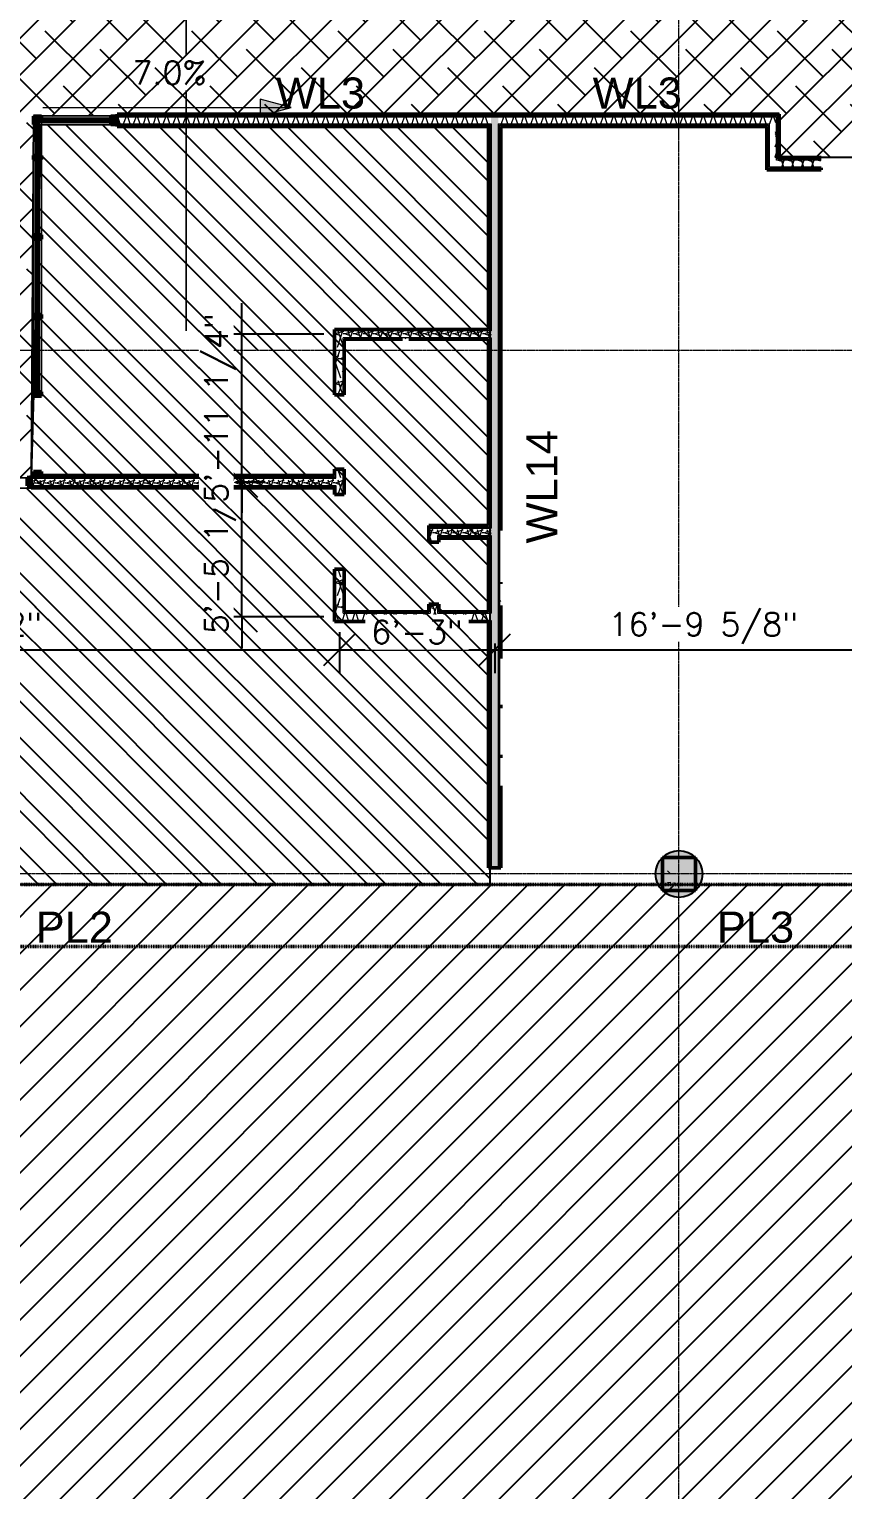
# Model space of a CAD drawing. Header units: inches. Extents: x -4294 to -464, y 9706 to 12390.
# Drawn here: x -3141 to -2748, y 10985 to 11690 of the extents above; entities that cross this region are included whole.
import ezdxf

# ---------------------------------------------------------------- set-up
doc = ezdxf.new("R2010")
doc.units = ezdxf.units.IN
doc.header["$MEASUREMENT"] = 0
doc.linetypes.add('Dash 1_16_', pattern=[0.125, 0.0625, -0.0625])
doc.linetypes.add('Grid Line 1_2_', pattern=[0.875, 0.5, -0.125, 0.125, -0.125])
for name, color, linetype, lineweight in [('0-3', 7, 'Continuous', 9), ('A-ANNO-DIMS', 211, 'Continuous', 9), ('A-FLOR-1', 10, 'Continuous', 13), ('A-GLAZ-CURT', 52, 'Continuous', 9), ('A-GLAZ-CURT-3', 52, 'Continuous', 50), ('A-GLAZ-CWMG', 51, 'Continuous', 9), ('A-GLAZ-CWMG-5', 51, 'Continuous', 50), ('A-WALL', 113, 'Continuous', 13), ('A-WALL-PATT-5', 111, 'Continuous', 9), ('C-PROP-LINE-2', 91, 'Dash 1_16_', 50), ('G-ANNO-DIMS', 111, 'Continuous', 9), ('I-WALL-2', 2, 'Continuous', 50), ('S-COLS', 52, 'Continuous', 9), ('S-COLS-1', 250, 'Continuous', 50), ('S-GRID-1', 1, 'Grid Line 1_2_', 9)]:
    doc.layers.add(name, color=color, linetype=linetype, lineweight=lineweight)
doc.layers.add('LOAD_HATCH', color=8, linetype='Continuous')
doc.layers.add('loads', color=1, linetype='Continuous')
doc.styles.add('Arial', font='arial.ttf', dxfattribs={"height": 22.5})
doc.styles.add('Century Gothic', font='simplex.shx', dxfattribs={"height": 11.25})
doc.dimstyles.new('OD__1_8__Tol__', dxfattribs={"dimscale": 12, "dimtxt": 11.746893, "dimasz": 1.25, "dimexe": 0.9375, "dimexo": 0.625, "dimgap": 0.15625, "dimtad": 1, "dimdec": 3, "dimrnd": 0.125, "dimzin": 3, "dimdsep": 46, "dimlunit": 4, "dimtxsty": 'Century Gothic', "dimsah": 1, "dimcen": 0.09, "dimdle": 0.9375, "dimazin": 0, "dimtfac": 1, "dimtdec": 4, "dimtix": 1, "dimtmove": 0, "dimatfit": 3, "dimfxl": 1, "dimtvp": 1, "dimtfill": 1, "dimfrac": 2, "dimtolj": 1, "dimtzin": 0, "dimarcsym": 2})
pattern_1 = [(0, (3860.724, -12118.589), (38.4, 9.6), [1.584, -27.216, 1.584, -27.216, -153.6]), (0, (3860.724, -12118.589), (38.4, 9.6), [-57.6, 1.584, -56.016, 1.584, -27.216, -67.2]), (0, (3860.724, -12118.589), (38.4, 9.6), [-144, 1.584, -17.616, 1.584, -46.416]), (120, (3875.124, -12113.789), (-27.513844, 28.4553755), [1.584, -27.216, 1.584, -27.216, -153.6]), (120, (3875.124, -12113.789), (-27.513844, 28.4553755), [-57.6, 1.584, -56.016, 1.584, -27.216, -67.2]), (120, (3875.124, -12113.789), (-27.513844, 28.4553755), [-144, 1.584, -17.616, 1.584, -46.416]), (240, (3879.924, -12094.589), (-10.886156, -38.0553755), [1.584, -27.216, 1.584, -27.216, -153.6]), (240, (3879.924, -12094.589), (-10.886156, -38.0553755), [-57.6, 1.584, -56.016, 1.584, -27.216, -67.2]), (240, (3879.924, -12094.589), (-10.886156, -38.0553755), [-144, 1.584, -17.616, 1.584, -46.416])]
pattern_2 = [(161.57, (3861.3237, -12117.9894), (-4.80033747, -0.00041462), [0, -34.152, 3.792, 0]), (18.43, (3860.1237, -12117.9894), (-4.80033747, 0.00041462), [0, -34.152, 3.792, 0]), (108.43, (3861.3237, -12117.9894), (2.39913218, -12.00105099), [11.382, -26.562]), (71.57, (3860.1237, -12117.9894), (2.39913218, 12.00105099), [11.382, -26.562])]

# ---------------------------------------------------------------- blocks, each defined once
blk = doc.blocks.new('Family - ___-1870007-FLOOR PLAN - BASEMENT')
at = {"layer": 'C-PROP-LINE-2'}
blk.add_line((-2067.92, 11247.39), (-3400.05, 11247.39), dxfattribs=at)
blk = doc.blocks.new('Family - ___-1870574-FLOOR PLAN - BASEMENT')
at = {"layer": 'C-PROP-LINE-2'}
blk.add_line((-2098.26, 11277.29), (-3401.05, 11277.29), dxfattribs=at)
blk = doc.blocks.new('Concrete-Rectangular-Column - ONE-V10-FLOOR PLAN - BASEMENT')
at = {"layer": 'S-COLS'}
h = blk.add_hatch(dxfattribs=at)
h.set_pattern_fill('FP_13', color=256, style=0, pattern_type=2)
h.set_pattern_definition([(50, (2827.324, -11187.19), (34.4287, -3.01202), [3.6, -39.6]), (355, (2827.324, -11187.19), (-6.6596, 36.10481), [2.88, -31.68]), (100.451, (2830.193, -11187.44), (27.76876, 33.0931), [3.06, -33.655]), (46.184, (2827.324, -11177.59), (51.22752, -7.94535), [5.4, -59.4]), (96.636, (2831.593, -11178.25), (44.86319, 46.7577), [4.589, -50.482]), (351.184, (2827.324, -11177.59), (44.86417, 46.75745), [4.32, -47.52]), (21, (2832.124, -11179.99), (28.65176, -19.325734), [3.6, -39.6]), (326, (2832.124, -11179.99), (11.67934, 34.80662), [2.88, -31.68]), (71.451, (2834.51, -11181.6), (40.33096, 15.48132), [3.06, -33.655]), (37.5, (2827.324, -11187.189), (0.583112, 15.978979), [1.584, -29.712, 1.584, -30.576, -31.8]), (37.5, (2827.324, -11187.189), (0.583112, 15.978979), [-63.456, 1.584, -30.216]), (7.5, (2827.324, -11187.189), (12.62689, 18.932107), [1.584, -16.752, 1.584, -28.992, -12.12]), (7.5, (2827.324, -11187.189), (12.62689, 18.932107), [-48.912, 1.584, -10.536]), (327.5, (2816.62, -11187.189), (25.622992, -1.082799), [1.584, -10.416, 1.584, -35.856, -49.68]), (327.5, (2816.62, -11187.189), (25.622992, -1.082799), [-49.44, 1.584, -48.096]), (317.5, (2811.82, -11187.19), (27.99243, 4.80496), [1.584, -14.016, 1.584, -23.28, -35.28]), (317.5, (2811.82, -11187.19), (27.99243, 4.80496), [-40.464, 1.584, -33.696])])
h.paths.add_polyline_path([(-8, -8), (8, -8), (8, 8), (-8, 8)], flags=0)
at = {"layer": 'S-COLS-1'}
for p, q in [((8, 8), (-8, 8)), ((-8, 8), (-8, -8)), ((8, -8), (8, 8)), ((-8, -8), (8, -8))]:
    blk.add_line(p, q, dxfattribs=at)
blk = doc.blocks.new('Rectangular Mullion - 2_ x 4_ rectangular-2030673-FLOOR PLAN - 1ST FLOOR')
at = {"layer": 'A-GLAZ-CWMG'}
blk.add_hatch(color=256, dxfattribs=at).paths.add_polyline_path([(-2, -2), (0, -2), (0, 2), (-2, 2), (-2, -1.75)], flags=0)
at = {"layer": 'A-GLAZ-CWMG-5'}
for p, q in [((0, 2), (-2, 2)), ((-2, 2), (-2, -2)), ((0, -2), (0, 2)), ((-2, -2), (0, -2))]:
    blk.add_line(p, q, dxfattribs=at)
blk = doc.blocks.new('Rectangular Mullion - 2_ x 4_ rectangular-2030672-FLOOR PLAN - 1ST FLOOR')
at = {"layer": 'A-GLAZ-CWMG'}
blk.add_hatch(color=256, dxfattribs=at).paths.add_polyline_path([(-1.5, -2), (-2, -2), (-2, 2), (0, 2), (0, -2)], flags=0)
at = {"layer": 'A-GLAZ-CWMG-5'}
for p, q in [((-2, 2), (0, 2)), ((-2, -2), (-2, 2)), ((0, 2), (0, -2)), ((0, -2), (-2, -2))]:
    blk.add_line(p, q, dxfattribs=at)
blk = doc.blocks.new('Rectangular Mullion - 2_ x 4_ rectangular-2030674-FLOOR PLAN - 1ST FLOOR')
at = {"layer": 'A-GLAZ-CWMG'}
blk.add_hatch(color=256, dxfattribs=at).paths.add_polyline_path([(0, 0.5), (0, 2), (-2, 2), (-2, -2), (0, -2), (0, -0.5)], flags=0)
at = {"layer": 'A-GLAZ-CWMG-5'}
for p, q in [((0, 2), (-2, 2)), ((-2, 2), (-2, -2)), ((0, -2), (0, 2)), ((-2, -2), (0, -2))]:
    blk.add_line(p, q, dxfattribs=at)
blk = doc.blocks.new('System Panel - Glazed-2030649-FLOOR PLAN - 1ST FLOOR')
at = {"layer": 'A-GLAZ-CURT'}
blk.add_hatch(color=256, dxfattribs=at).paths.add_polyline_path([(-17.7, -0.5), (17.7, -0.5), (17.7, 0.5), (-17.7, 0.5)], flags=0)
at = {"layer": 'A-GLAZ-CURT-3'}
for p, q in [((17.7, 0.5), (-17.7, 0.5)), ((-17.7, 0.5), (-17.7, -0.5)), ((17.7, -0.5), (17.7, 0.5)), ((-17.7, -0.5), (17.7, -0.5))]:
    blk.add_line(p, q, dxfattribs=at)
blk = doc.blocks.new('System Panel - Glazed-2030653-FLOOR PLAN - 1ST FLOOR')
at = {"layer": 'A-GLAZ-CURT'}
blk.add_hatch(color=256, dxfattribs=at).paths.add_polyline_path([(-18.2, 0.5), (-18.2, -0.5), (18.2, -0.5), (18.2, 0.5), (-6.86, 0.5)], flags=0)
at = {"layer": 'A-GLAZ-CURT-3'}
for p, q in [((18.2, 0.5), (-18.2, 0.5)), ((-18.2, 0.5), (-18.2, -0.5)), ((18.2, -0.5), (18.2, 0.5)), ((-18.2, -0.5), (18.2, -0.5))]:
    blk.add_line(p, q, dxfattribs=at)
blk = doc.blocks.new('System Panel - Glazed-2075499-FLOOR PLAN - 1ST FLOOR')
at = {"layer": 'A-GLAZ-CURT'}
blk.add_hatch(color=256, dxfattribs=at).paths.add_polyline_path([(-8.48, 0), (-8.48, -0.5), (7.98, -0.5), (7.98, 0), (8.48, 0), (8.48, 0.5), (-8.48, 0.5)], flags=0)
at = {"layer": 'A-GLAZ-CURT-3'}
for p, q in [((8.48, 0.5), (-8.48, 0.5)), ((-8.48, 0.5), (-8.48, -0.5)), ((8.48, -0.5), (8.48, 0.5)), ((-8.48, -0.5), (8.48, -0.5))]:
    blk.add_line(p, q, dxfattribs=at)
blk = doc.blocks.new('Rectangular Mullion - 2_ x 4_ rectangular-1978847-FLOOR PLAN - 1ST FLOOR')
at = {"layer": 'A-GLAZ-CWMG'}
h = blk.add_hatch(color=256, dxfattribs=at)
h.paths.add_polyline_path([(-3177.52, 11469.79), (-3142.12, 11469.79), (-3142.12, 11471.29), (-3177.52, 11471.29), (-3177.52, 11470.04)], flags=0)
h.paths.add_polyline_path([(-3177.52, 11472.29), (-3142.12, 11472.29), (-3142.12, 11473.79), (-3177.52, 11473.79), (-3177.52, 11473.54)], flags=0)
for p, q in [((-3177.52, 11473.79), (-3142.12, 11473.79)), ((-3177.52, 11469.79), (-3142.12, 11469.79))]:
    blk.add_line(p, q, dxfattribs=at)
blk = doc.blocks.new('Rectangular Mullion - 2_ x 4_ rectangular-1978850-FLOOR PLAN - 1ST FLOOR')
at = {"layer": 'A-GLAZ-CWMG'}
h = blk.add_hatch(color=256, dxfattribs=at)
h.paths.add_polyline_path([(-3229.26, 11469.79), (-3217.92, 11469.79), (-3217.92, 11471.29), (-3254.32, 11471.29), (-3254.32, 11469.79)], flags=0)
h.paths.add_polyline_path([(-3229.26, 11472.29), (-3217.92, 11472.29), (-3217.92, 11473.79), (-3254.32, 11473.79), (-3254.32, 11472.29)], flags=0)
for p, q in [((-3254.32, 11473.79), (-3217.92, 11473.79)), ((-3254.32, 11469.79), (-3217.92, 11469.79))]:
    blk.add_line(p, q, dxfattribs=at)
blk = doc.blocks.new('Rectangular Mullion - 2_ x 4_ rectangular-2075498-FLOOR PLAN - 1ST FLOOR')
at = {"layer": 'A-GLAZ-CWMG'}
h = blk.add_hatch(color=256, dxfattribs=at)
h.paths.add_polyline_path([(-3136.62, 11629.38), (-3135.12, 11629.38), (-3135.12, 11644.34), (-3136.62, 11644.34)], flags=0)
h.paths.add_polyline_path([(-3137.62, 11629.38), (-3137.62, 11644.34), (-3139.12, 11644.34), (-3139.12, 11629.38)], flags=0)
for p, q in [((-3135.12, 11645.84), (-3135.12, 11629.38)), ((-3139.12, 11644.34), (-3139.12, 11629.38))]:
    blk.add_line(p, q, dxfattribs=at)
blk = doc.blocks.new('Rectangular Mullion - 2_ x 4_ rectangular-2030648-FLOOR PLAN - 1ST FLOOR')
at = {"layer": 'A-GLAZ-CWMG'}
blk.add_hatch(color=256, dxfattribs=at).paths.add_polyline_path([(-1, -2), (-1, 2), (1, 2), (1, -2)], flags=0)
at = {"layer": 'A-GLAZ-CWMG-5'}
for p, q in [((-1, 2), (1, 2)), ((-1, -2), (-1, 2)), ((1, 2), (1, -2)), ((1, -2), (-1, -2))]:
    blk.add_line(p, q, dxfattribs=at)
blk = doc.blocks.new('System Panel - Glazed-2075370-FLOOR PLAN - 1ST FLOOR')
at = {"layer": 'A-GLAZ-CURT'}
blk.add_hatch(color=256, dxfattribs=at).paths.add_polyline_path([(-17.7, -0.5), (17.7, -0.5), (17.7, 0.5), (-17.7, 0.5)], flags=0)
at = {"layer": 'A-GLAZ-CURT-3'}
for p, q in [((17.7, 0.5), (-17.7, 0.5)), ((-17.7, 0.5), (-17.7, -0.5)), ((17.7, -0.5), (17.7, 0.5)), ((-17.7, -0.5), (17.7, -0.5))]:
    blk.add_line(p, q, dxfattribs=at)
blk = doc.blocks.new('Rectangular Mullion - 2_ x 4_ rectangular-2075367-FLOOR PLAN - 1ST FLOOR')
at = {"layer": 'A-GLAZ-CWMG'}
h = blk.add_hatch(color=256, dxfattribs=at)
h.paths.add_polyline_path([(-3119, 11644.34), (-3101.73, 11644.34), (-3101.73, 11645.84), (-3136.62, 11645.84), (-3136.62, 11644.34), (-3135.12, 11644.34)], flags=0)
h.paths.add_polyline_path([(-3135.12, 11646.84), (-3101.73, 11646.84), (-3101.73, 11648.34), (-3135.12, 11648.34)], flags=0)
for p, q in [((-3101.73, 11648.34), (-3135.12, 11648.34)), ((-3101.73, 11644.34), (-3136.62, 11644.34))]:
    blk.add_line(p, q, dxfattribs=at)
blk = doc.blocks.new('Rectangular Mullion - 2_ x 4_ rectangular-2075504-FLOOR PLAN - 1ST FLOOR')
at = {"layer": 'A-GLAZ-CWMG'}
blk.add_hatch(color=256, dxfattribs=at).paths.add_polyline_path([(-2, 2), (0, 2), (0, -2), (-2, -2), (-2, 1.75)], flags=0)
at = {"layer": 'A-GLAZ-CWMG-5'}
for p, q in [((-2, 2), (0, 2)), ((-2, -2), (-2, 2)), ((0, 2), (0, -2)), ((0, -2), (-2, -2))]:
    blk.add_line(p, q, dxfattribs=at)
blk = doc.blocks.new('Rectangular Mullion - 2_ x 4_ rectangular-2075373-FLOOR PLAN - 1ST FLOOR')
at = {"layer": 'A-GLAZ-CWMG'}
blk.add_hatch(color=256, dxfattribs=at).paths.add_polyline_path([(0, 2), (-1.5, 2), (-1.5, 0), (-2, 0), (-2, -2), (0, -2), (0, 0.5)], flags=0)
at = {"layer": 'A-GLAZ-CWMG-5'}
for p, q in [((0, 2), (-2, 2)), ((-2, 2), (-2, -2)), ((0, -2), (0, 2)), ((-2, -2), (0, -2))]:
    blk.add_line(p, q, dxfattribs=at)
blk = doc.blocks.new('Rectangular Mullion - 2_ x 4_ rectangular-2075369-FLOOR PLAN - 1ST FLOOR')
at = {"layer": 'A-GLAZ-CWMG'}
blk.add_hatch(color=256, dxfattribs=at).paths.add_polyline_path([(-1, 2), (0, 2), (0, -2), (-1, -2), (-1, 1.75)], flags=0)
at = {"layer": 'A-GLAZ-CWMG-5'}
for p, q in [((-1, 2), (1, 2)), ((-1, -2), (-1, 2)), ((1, 2), (1, -2)), ((1, -2), (-1, -2))]:
    blk.add_line(p, q, dxfattribs=at)
blk = doc.blocks.new('Family - ___-1870007-FLOOR PLAN - 1ST FLOOR')
at = {"layer": 'C-PROP-LINE-2'}
blk.add_line((-2067.92, 11247.39), (-3400.05, 11247.39), dxfattribs=at)
blk = doc.blocks.new('Family - ___-1870574-FLOOR PLAN - 1ST FLOOR')
at = {"layer": 'C-PROP-LINE-2'}
blk.add_line((-2098.26, 11277.29), (-3401.05, 11277.29), dxfattribs=at)
blk = doc.blocks.new('_Oblique')
at = {"color": 0, "linetype": 'ByBlock', "lineweight": -2}
blk.add_line((-0.5, -0.5), (0.5, 0.5), dxfattribs=at)
blk = doc.blocks.new('*D191')
at = {"layer": 'A-ANNO-DIMS', "color": 0, "lineweight": -2}
for p, q in [((-2991.32, 11399.1), (-2991.32, 11379.37)), ((-3369.87, 11393.73), (-3369.87, 11379.37)), ((-3381.12, 11390.62), (-2980.07, 11390.62))]:
    blk.add_line(p, q, dxfattribs=at)
at = {"layer": 'Defpoints', "color": 0}
for p in [(-2991.32, 11406.6), (-3369.87, 11401.23), (-2991.32, 11390.62)]:
    blk.add_point(p, dxfattribs=at)
at = {"layer": 'A-ANNO-DIMS', "color": 0, "lineweight": -2, "xscale": 15, "yscale": 15, "zscale": 15, "rotation": 180}
blk.add_blockref('_Oblique', (-3369.87, 11390.62), dxfattribs=at)
at = {"layer": 'A-ANNO-DIMS', "color": 0, "lineweight": -2, "xscale": 15, "yscale": 15, "zscale": 15}
blk.add_blockref('_Oblique', (-2991.32, 11390.62), dxfattribs=at)
at = {"layer": 'A-ANNO-DIMS', "color": 0, "insert": (-3180.6, 11401.07), "char_height": 11.25, "attachment_point": 5, "style": 'Century Gothic', "bg_fill": 3, "box_fill_scale": 1.25, "bg_fill_color": 257, "bg_fill_transparency": 0}
blk.add_mtext('\\A1;31\'-6 1/2"', dxfattribs=at)
blk = doc.blocks.new('*D192')
at = {"layer": 'A-ANNO-DIMS', "color": 0, "lineweight": -2}
for p, q in [((-2991.32, 11399.1), (-2991.32, 11379.37)), ((-2916.32, 11393.73), (-2916.32, 11379.37)), ((-3002.57, 11390.62), (-2905.07, 11390.62))]:
    blk.add_line(p, q, dxfattribs=at)
at = {"layer": 'Defpoints', "color": 0}
for p in [(-2991.32, 11406.6), (-2916.32, 11401.23), (-2916.32, 11390.62)]:
    blk.add_point(p, dxfattribs=at)
at = {"layer": 'A-ANNO-DIMS', "color": 0, "lineweight": -2, "xscale": 15, "yscale": 15, "zscale": 15, "rotation": 180}
blk.add_blockref('_Oblique', (-2991.32, 11390.62), dxfattribs=at)
at = {"layer": 'A-ANNO-DIMS', "color": 0, "lineweight": -2, "xscale": 15, "yscale": 15, "zscale": 15}
blk.add_blockref('_Oblique', (-2916.32, 11390.62), dxfattribs=at)
at = {"layer": 'A-ANNO-DIMS', "color": 0, "insert": (-2953.82, 11399.2), "char_height": 11.25, "attachment_point": 5, "style": 'Century Gothic', "bg_fill": 3, "box_fill_scale": 1.25, "bg_fill_color": 257, "bg_fill_transparency": 0}
blk.add_mtext('\\A1;6\'-3"', dxfattribs=at)
blk = doc.blocks.new('*D193')
at = {"layer": 'A-ANNO-DIMS', "color": 0, "lineweight": -2}
for p, q in [((-2916.32, 11393.73), (-2916.32, 11379.37)), ((-2714.72, 11393.73), (-2714.72, 11379.37)), ((-2927.57, 11390.62), (-2703.47, 11390.62))]:
    blk.add_line(p, q, dxfattribs=at)
at = {"layer": 'Defpoints', "color": 0}
for p in [(-2916.32, 11401.23), (-2714.72, 11401.23), (-2714.72, 11390.62)]:
    blk.add_point(p, dxfattribs=at)
at = {"layer": 'A-ANNO-DIMS', "color": 0, "lineweight": -2, "xscale": 15, "yscale": 15, "zscale": 15, "rotation": 180}
blk.add_blockref('_Oblique', (-2916.32, 11390.62), dxfattribs=at)
at = {"layer": 'A-ANNO-DIMS', "color": 0, "lineweight": -2, "xscale": 15, "yscale": 15, "zscale": 15}
blk.add_blockref('_Oblique', (-2714.72, 11390.62), dxfattribs=at)
at = {"layer": 'A-ANNO-DIMS', "color": 0, "insert": (-2815.52, 11401.07), "char_height": 11.25, "attachment_point": 5, "style": 'Century Gothic', "bg_fill": 3, "box_fill_scale": 1.25, "bg_fill_color": 257, "bg_fill_transparency": 0}
blk.add_mtext('\\A1;16\'-9 5/8"', dxfattribs=at)
blk = doc.blocks.new('*D203')
at = {"layer": 'A-ANNO-DIMS', "color": 0, "lineweight": -2}
for p, q in [((-3038.42, 11471.79), (-3038.42, 11486.79)), ((-3041.53, 11471.79), (-3027.17, 11471.79)), ((-3038.42, 11406.6), (-3038.42, 11471.79)), ((-2998.82, 11406.6), (-3049.67, 11406.6)), ((-3038.42, 11406.6), (-3038.42, 11391.6))]:
    blk.add_line(p, q, dxfattribs=at)
at = {"layer": 'Defpoints', "color": 0}
blk.add_point((-2991.32, 11406.6), dxfattribs=at)
at = {"layer": 'A-ANNO-DIMS', "color": 0, "lineweight": -2, "xscale": 15, "yscale": 15, "zscale": 15}
for p, rotation in [((-3038.42, 11471.79), 270), ((-3038.42, 11406.6), 90)]:
    blk.add_blockref('_Oblique', p, dxfattribs=dict(at, rotation=rotation))
at = {"layer": 'A-ANNO-DIMS', "color": 0, "insert": (-3048.87, 11439.2), "char_height": 11.25, "attachment_point": 5, "rotation": 90, "style": 'Century Gothic', "bg_fill": 3, "box_fill_scale": 1.25, "bg_fill_color": 257, "bg_fill_transparency": 0}
blk.add_mtext('\\A1;5\'-5 1/4"', dxfattribs=at)
at = {"layer": 'Defpoints', "color": 0}
for p in [(-3049.03, 11471.79), (-3038.42, 11471.79)]:
    blk.add_point(p, dxfattribs=at)
blk = doc.blocks.new('*D204')
at = {"layer": 'A-ANNO-DIMS', "color": 0, "lineweight": -2}
for p, q in [((-3038.42, 11542.98), (-3038.42, 11557.98)), ((-2998.82, 11542.98), (-3049.67, 11542.98)), ((-3038.42, 11471.79), (-3038.42, 11542.98)), ((-3041.53, 11471.79), (-3027.17, 11471.79)), ((-3038.42, 11471.79), (-3038.42, 11456.79))]:
    blk.add_line(p, q, dxfattribs=at)
at = {"layer": 'Defpoints', "color": 0}
blk.add_point((-2991.32, 11542.98), dxfattribs=at)
at = {"layer": 'A-ANNO-DIMS', "color": 0, "lineweight": -2, "xscale": 15, "yscale": 15, "zscale": 15}
for p, rotation in [((-3038.42, 11542.98), 270), ((-3038.42, 11471.79), 90)]:
    blk.add_blockref('_Oblique', p, dxfattribs=dict(at, rotation=rotation))
at = {"layer": 'A-ANNO-DIMS', "color": 0, "insert": (-3048.87, 11507.38), "char_height": 11.25, "attachment_point": 5, "rotation": 90, "style": 'Century Gothic', "bg_fill": 3, "box_fill_scale": 1.25, "bg_fill_color": 257, "bg_fill_transparency": 0}
blk.add_mtext('\\A1;5\'-11 1/4"', dxfattribs=at)
at = {"layer": 'Defpoints', "color": 0}
for p in [(-3038.42, 11542.98), (-3049.03, 11471.79)]:
    blk.add_point(p, dxfattribs=at)
blk = doc.blocks.new('zw$4457')
at = {"layer": 'A-WALL-PATT-5'}
h = blk.add_hatch(dxfattribs=at)
h.set_pattern_fill('FP_3', color=256, style=0, pattern_type=2)
h.set_pattern_definition(pattern_1)
h.paths.add_polyline_path([(843.9625, -469.875), (941.4, -469.875), (941.4, -469.25), (762, -469.25), (762, -469.875), (843.5307, -469.875)], flags=0)
h = blk.add_hatch(dxfattribs=at)
h.set_pattern_fill('FP_3', color=256, style=0, pattern_type=2)
h.set_pattern_definition(pattern_1)
h.paths.add_polyline_path([(934.6757, -470.5), (942.025, -470.5), (942.025, -469.875), (762, -469.875), (762, -470.5), (907.1112, -470.5)], flags=0)
h = blk.add_hatch(dxfattribs=at)
h.set_pattern_fill('FP_19', color=256, style=0, pattern_type=2)
h.set_pattern_definition(pattern_2)
h.paths.add_polyline_path([(762, -474), (942.65, -474), (942.65, -470.5), (762, -470.5)], flags=0)
h = blk.add_hatch(dxfattribs=at)
h.set_pattern_fill('FP_3', color=256, style=0, pattern_type=2)
h.set_pattern_definition(pattern_1)
h.paths.add_polyline_path([(942.025, -833.3), (942.025, -713.7375), (941.4, -713.7375), (941.4, -833.3)], flags=0)
h.paths.add_polyline_path([(941.4, -710.2375), (942.025, -710.2375), (942.025, -673.3625), (941.4, -673.3625), (941.4, -710.1483)], flags=0)
h.paths.add_polyline_path([(941.5668, -668.6125), (942.025, -668.6125), (942.025, -577.3625), (941.4, -577.3625), (941.4, -668.6125)], flags=0)
h.paths.add_polyline_path([(941.4, -573.8625), (942.025, -573.8625), (942.025, -474.625), (941.4, -474.625), (941.4, -573.2375)], flags=0)
h.paths.add_polyline_path([(942.025, -469.875), (942.025, -469.25), (941.4, -469.25), (941.4, -469.875)], flags=0)
h = blk.add_hatch(dxfattribs=at)
h.set_pattern_fill('FP_3', color=256, style=0, pattern_type=2)
h.set_pattern_definition(pattern_1)
h.paths.add_polyline_path([(989.8046, -469.875), (1081.8, -469.875), (1081.8, -469.25), (942.025, -469.25), (942.025, -469.875), (979.7932, -469.875)], flags=0)
h = blk.add_hatch(dxfattribs=at)
h.set_pattern_fill('FP_3', color=256, style=0, pattern_type=2)
h.set_pattern_definition(pattern_1)
h.paths.add_polyline_path([(942.025, -833.3), (942.65, -833.2777), (942.65, -713.7375), (942.025, -713.7375), (942.025, -833.2782)], flags=0)
h.paths.add_polyline_path([(942.025, -710.2375), (942.65, -710.2375), (942.65, -672.7375), (942.025, -672.7375), (942.025, -710.1483)], flags=0)
h.paths.add_polyline_path([(942.5737, -669.2375), (942.65, -669.2375), (942.65, -577.3625), (942.025, -577.3625), (942.025, -669.2375)], flags=0)
h.paths.add_polyline_path([(942.025, -573.8625), (942.65, -573.8625), (942.65, -474), (942.025, -474), (942.025, -564.8349)], flags=0)
h.paths.add_polyline_path([(942.025, -470.5), (942.65, -470.5), (942.65, -469.875), (942.025, -469.875), (942.025, -470.3549)], flags=0)
h = blk.add_hatch(dxfattribs=at)
h.set_pattern_fill('FP_3', color=256, style=0, pattern_type=2)
h.set_pattern_definition(pattern_1)
h.paths.add_polyline_path([(989.8046, -470.5), (1081.175, -470.5), (1081.175, -469.875), (942.65, -469.875), (942.65, -470.5), (978.7032, -470.5)], flags=0)
h = blk.add_hatch(dxfattribs=at)
h.set_pattern_fill('FP_19', color=256, style=0, pattern_type=2)
h.set_pattern_definition(pattern_2)
h.paths.add_polyline_path([(946.15, -833.3), (946.15, -470.5), (942.65, -470.5), (942.65, -833.3)], flags=0)
h = blk.add_hatch(dxfattribs=at)
h.set_pattern_fill('FP_19', color=256, style=0, pattern_type=2)
h.set_pattern_definition(pattern_2)
h.paths.add_polyline_path([(1017.369, -474), (1077.05, -474), (1077.575, -473.475), (1080.55, -473.475), (1080.55, -470.5), (946.15, -470.5), (946.15, -474), (989.8046, -474)], flags=0)
h = blk.add_hatch(dxfattribs=at)
h.set_pattern_fill('FP_3', color=256, style=0, pattern_type=2)
h.set_pattern_definition(pattern_1)
h.paths.add_polyline_path([(1081.8, -490.2), (1081.8, -469.875), (1081.175, -469.875), (1081.175, -490.2)], flags=0)
h = blk.add_hatch(dxfattribs=at)
h.set_pattern_fill('FP_3', color=256, style=0, pattern_type=2)
h.set_pattern_definition(pattern_1)
h.paths.add_polyline_path([(934.6757, -474.625), (942.025, -474.625), (942.0211, -474), (762, -474), (762, -474.625), (907.1112, -474.625)], flags=0)
h = blk.add_hatch(dxfattribs=at)
h.set_pattern_fill('FP_3', color=256, style=0, pattern_type=2)
h.set_pattern_definition(pattern_1)
h.paths.add_polyline_path([(833.6079, -475.25), (941.4, -475.25), (941.4, -474.625), (762, -474.625), (762, -475.25), (823.7517, -475.25)], flags=0)
h = blk.add_hatch(dxfattribs=at)
h.set_pattern_fill('FP_3', color=256, style=0, pattern_type=2)
h.set_pattern_definition(pattern_1)
h.paths.add_polyline_path([(946.15, -833.3), (946.775, -833.2747), (946.775, -669.725), (946.15, -669.725), (946.15, -833.2751)], flags=0)
h.paths.add_polyline_path([(946.775, -666.225), (946.775, -474), (946.15, -474), (946.15, -666.225), (946.4411, -666.225)], flags=0)
h = blk.add_hatch(dxfattribs=at)
h.set_pattern_fill('FP_3', color=256, style=0, pattern_type=2)
h.set_pattern_definition(pattern_1)
h.paths.add_polyline_path([(1075.8, -474.625), (1076.425, -474.625), (1076.425, -474), (946.775, -474), (946.775, -474.625), (1072.4979, -474.625)], flags=0)
h = blk.add_hatch(dxfattribs=at)
h.set_pattern_fill('FP_3', color=256, style=0, pattern_type=2)
h.set_pattern_definition(pattern_1)
h.paths.add_polyline_path([(947.4, -833.3), (947.4, -669.725), (946.775, -669.725), (946.775, -833.3)], flags=0)
h.paths.add_polyline_path([(946.775, -666.225), (947.4, -666.225), (947.4, -474.625), (946.775, -474.625), (946.775, -658.2507)], flags=0)
h = blk.add_hatch(dxfattribs=at)
h.set_pattern_fill('FP_3', color=256, style=0, pattern_type=2)
h.set_pattern_definition(pattern_1)
h.paths.add_polyline_path([(947.4, -475.25), (1075.8, -475.25), (1076.425, -474.625), (947.4, -474.625)], flags=0)
h = blk.add_hatch(dxfattribs=at)
h.set_pattern_fill('FP_19', color=256, style=0, pattern_type=2)
h.set_pattern_definition(pattern_2)
h.paths.add_polyline_path([(1079.925, -490.2), (1080.55, -490.2), (1080.55, -475.25), (1079.925, -475.25), (1079.925, -487.5304)], flags=0)
h = blk.add_hatch(dxfattribs=at)
h.set_pattern_fill('FP_19', color=256, style=0, pattern_type=2)
h.set_pattern_definition(pattern_2)
h.paths.add_polyline_path([(1212.075, -494.95), (1212.075, -492.075), (1211.45, -491.45), (1190, -491.45), (1190, -494.95), (1210.3202, -494.95)], flags=0)
h.paths.add_polyline_path([(1149, -494.95), (1150, -494.95), (1150, -491.45), (1142, -491.45), (1142, -494.95), (1148.375, -494.95)], flags=0)
h.paths.add_polyline_path([(1102, -494.95), (1101.9854, -491.45), (1080.55, -491.45), (1079.925, -492.075), (1079.925, -494.95), (1100.0624, -494.95)], flags=0)
h = blk.add_hatch(dxfattribs=at)
h.set_pattern_fill('FP_3', color=256, style=0, pattern_type=2)
h.set_pattern_definition(pattern_1)
h.paths.add_polyline_path([(1210.2, -491.45), (1211.45, -491.45), (1211.45, -490.825), (1190, -490.825), (1190, -491.45)], flags=0)
h.paths.add_polyline_path([(1142, -491.45), (1150, -491.45), (1150, -490.825), (1142, -490.825), (1142, -491.3875)], flags=0)
h.paths.add_polyline_path([(1101.9854, -491.45), (1102, -491.4234), (1102, -490.825), (1080.55, -490.825), (1080.55, -491.45), (1100.0624, -491.45)], flags=0)
h = blk.add_hatch(dxfattribs=at)
h.set_pattern_fill('FP_3', color=256, style=0, pattern_type=2)
h.set_pattern_definition(pattern_1)
h.paths.add_polyline_path([(1210.825, -490.825), (1210.825, -490.2), (1190, -490.2), (1190, -490.825), (1210.3202, -490.825)], flags=0)
h.paths.add_polyline_path([(1142, -490.825), (1150, -490.825), (1150, -490.2), (1142, -490.2)], flags=0)
h.paths.add_polyline_path([(1081.175, -490.825), (1102, -490.825), (1102, -490.2), (1081.175, -490.2)], flags=0)
h = blk.add_hatch(dxfattribs=at)
h.set_pattern_fill('FP_3', color=256, style=0, pattern_type=2)
h.set_pattern_definition(pattern_1)
h.paths.add_polyline_path([(1211.45, -495.575), (1211.45, -494.95), (1190, -494.95), (1190, -495.575), (1210.3202, -495.575)], flags=0)
h.paths.add_polyline_path([(1150, -495.575), (1150, -494.95), (1147.75, -494.95), (1147.75, -495.575), (1149.6129, -495.575)], flags=0)
h.paths.add_polyline_path([(1144.25, -495.575), (1144.25, -494.95), (1142, -494.95), (1142, -495.575), (1143.625, -495.575)], flags=0)
h.paths.add_polyline_path([(1080.55, -495.575), (1102, -495.575), (1102, -494.95), (1080.55, -494.95), (1080.55, -495.0377)], flags=0)
h = blk.add_hatch(dxfattribs=at)
h.set_pattern_fill('FP_3', color=256, style=0, pattern_type=2)
h.set_pattern_definition(pattern_1)
h.paths.add_polyline_path([(1211.45, -496.2), (1211.45, -495.575), (1190, -495.575), (1190, -496.2), (1210.3202, -496.2)], flags=0)
h.paths.add_polyline_path([(1148.375, -496.2), (1150, -496.2), (1150, -495.575), (1148.375, -495.575)], flags=0)
h.paths.add_polyline_path([(1143.625, -496.2), (1143.625, -495.575), (1142, -495.575), (1142, -496.2), (1143, -496.2)], flags=0)
h.paths.add_polyline_path([(1080.55, -496.2), (1102, -496.2), (1102, -495.575), (1080.55, -495.575), (1080.55, -495.6758)], flags=0)
h = blk.add_hatch(dxfattribs=at)
h.set_pattern_fill('FP_3', color=256, style=0, pattern_type=2)
h.set_pattern_definition(pattern_1)
h.paths.add_polyline_path([(867.65, -713.7375), (867.65, -688.9875), (867.025, -688.9875), (867.025, -713.7375)], flags=0)
h.paths.add_polyline_path([(867.025, -652.9875), (867.65, -652.9875), (867.65, -649.175), (867.025, -649.175), (867.025, -649.8)], flags=0)
h.paths.add_polyline_path([(867.025, -644.425), (867.65, -644.4223), (867.65, -640.8), (867.025, -640.8), (867.025, -643.8)], flags=0)
h.paths.add_polyline_path([(867.65, -604.8), (867.65, -573.8625), (867.025, -573.8625), (867.025, -604.8)], flags=0)
h = blk.add_hatch(dxfattribs=at)
h.set_pattern_fill('FP_19', color=256, style=0, pattern_type=2)
h.set_pattern_definition(pattern_2)
h.paths.add_polyline_path([(920.8934, -577.3625), (942.65, -577.3625), (942.65, -573.8625), (867.65, -573.8625), (867.65, -577.3625), (907.1112, -577.3625)], flags=0)
h = blk.add_hatch(dxfattribs=at)
h.set_pattern_fill('FP_19', color=256, style=0, pattern_type=2)
h.set_pattern_definition(pattern_2)
h.paths.add_polyline_path([(867.65, -710.2375), (871.15, -710.2375), (871.15, -688.9875), (867.65, -688.9875), (867.65, -709.6125)], flags=0)
h.paths.add_polyline_path([(871.15, -652.9875), (871.15, -640.8), (867.65, -640.8), (867.65, -652.9875)], flags=0)
h.paths.add_polyline_path([(871.15, -604.8), (871.15, -577.3625), (867.65, -577.3625), (867.65, -604.8)], flags=0)
h = blk.add_hatch(dxfattribs=at)
h.set_pattern_fill('FP_3', color=256, style=0, pattern_type=2)
h.set_pattern_definition(pattern_1)
h.paths.add_polyline_path([(901.8861, -577.9875), (941.4, -577.9875), (941.4, -577.3625), (871.15, -577.3625), (871.15, -577.9875), (901.8419, -577.9875)], flags=0)
h = blk.add_hatch(dxfattribs=at)
h.set_pattern_fill('FP_3', color=256, style=0, pattern_type=2)
h.set_pattern_definition(pattern_1)
h.paths.add_polyline_path([(871.775, -709.6125), (871.775, -688.9875), (871.15, -688.9875), (871.15, -709.6125)], flags=0)
h.paths.add_polyline_path([(871.15, -652.9875), (871.775, -652.9875), (871.775, -640.8), (871.15, -640.8), (871.15, -649.8)], flags=0)
h.paths.add_polyline_path([(871.775, -604.8), (871.775, -577.9875), (871.15, -577.9931), (871.15, -604.8)], flags=0)
h = blk.add_hatch(dxfattribs=at)
h.set_pattern_fill('FP_19', color=256, style=0, pattern_type=2)
h.set_pattern_definition(pattern_2)
h.paths.add_polyline_path([(845.2694, -648.55), (867.65, -648.5473), (867.65, -645.05), (720.6, -645.05), (720.6, -648.55), (761.9048, -648.55)], flags=0)
h = blk.add_hatch(dxfattribs=at)
h.set_pattern_fill('FP_3', color=256, style=0, pattern_type=2)
h.set_pattern_definition(pattern_1)
h.paths.add_polyline_path([(851.9823, -649.175), (867.65, -649.175), (867.65, -648.55), (720.6, -648.55), (720.6, -649.175), (845.6966, -649.175)], flags=0)
h = blk.add_hatch(dxfattribs=at)
h.set_pattern_fill('FP_3', color=256, style=0, pattern_type=2)
h.set_pattern_definition(pattern_1)
h.paths.add_polyline_path([(851.9823, -649.8), (867.025, -649.8), (867.025, -649.175), (720.6, -649.175), (720.6, -649.8), (846.1238, -649.8)], flags=0)
h = blk.add_hatch(dxfattribs=at)
h.set_pattern_fill('FP_19', color=256, style=0, pattern_type=2)
h.set_pattern_definition(pattern_2)
h.paths.add_polyline_path([(934.6757, -672.7375), (942.65, -672.7375), (942.65, -669.2375), (913.275, -669.2375), (913.275, -672.7375), (916.775, -672.7375)], flags=0)
h = blk.add_hatch(dxfattribs=at)
h.set_pattern_fill('FP_19', color=256, style=0, pattern_type=2)
h.set_pattern_definition(pattern_2)
h.paths.add_polyline_path([(916.775, -710.2375), (916.775, -705.9875), (913.275, -705.9875), (913.275, -710.2375)], flags=0)
h.paths.add_polyline_path([(913.275, -675.9875), (916.775, -675.9875), (916.775, -672.7375), (913.275, -672.7375), (913.275, -673.9875)], flags=0)
h = blk.add_hatch(dxfattribs=at)
h.set_pattern_fill('FP_19', color=256, style=0, pattern_type=2)
h.set_pattern_definition(pattern_2)
h.paths.add_polyline_path([(941.4, -713.7375), (942.65, -713.7375), (942.65, -710.2375), (867.65, -710.2902), (867.65, -713.7375), (934.6757, -713.7375)], flags=0)
h = blk.add_hatch(dxfattribs=at)
h.set_pattern_fill('FP_3', color=256, style=0, pattern_type=2)
h.set_pattern_definition(pattern_1)
h.paths.add_polyline_path([(934.6757, -710.2375), (941.4, -710.2375), (941.4, -709.6125), (916.775, -709.6125), (916.775, -710.2375), (918.4, -710.2375)], flags=0)
h.paths.add_polyline_path([(871.15, -710.2375), (913.275, -710.2375), (913.275, -709.6125), (871.15, -709.6125)], flags=0)
h = blk.add_hatch(dxfattribs=at)
h.set_pattern_fill('FP_3', color=256, style=0, pattern_type=2)
h.set_pattern_definition(pattern_1)
h.paths.add_polyline_path([(913.275, -714.3625), (941.4, -714.3625), (941.4, -713.7375), (867.025, -713.7375), (867.025, -714.3625), (907.1112, -714.3625)], flags=0)
at = {"layer": 'A-WALL'}
for p, q in [((762, -469.875), (1081.175, -469.875)), ((762, -470.5), (1080.55, -470.5)), ((1080.55, -491.45), (1080.55, -470.5)), ((1081.175, -490.825), (1081.175, -469.875)), ((762, -474), (942.65, -474)), ((762, -474.625), (942.025, -474.625)), ((942.025, -474.625), (942.025, -573.8625)), ((942.65, -474), (942.65, -573.8625)), ((946.15, -474), (946.15, -833.3)), ((946.15, -474), (1077.05, -474)), ((946.775, -474.625), (946.775, -833.3)), ((946.775, -474.625), (1076.425, -474.625)), ((1076.425, -495.575), (1076.425, -474.625)), ((1077.05, -494.95), (1077.05, -474)), ((1102, -491.45), (1080.55, -491.45)), ((1102, -490.825), (1081.175, -490.825)), ((1102, -495.575), (1076.425, -495.575)), ((1102, -494.95), (1077.05, -494.95)), ((942.65, -573.8625), (867.65, -573.8625)), ((867.65, -604.8), (867.65, -573.8625)), ((942.65, -577.3625), (871.15, -577.3625)), ((871.15, -604.8), (871.15, -577.3625)), ((942.025, -577.3625), (942.025, -668.6125)), ((942.65, -577.3625), (942.65, -669.2375)), ((867.65, -645.05), (867.65, -640.8)), ((871.15, -652.9875), (871.15, -640.8)), ((720.6, -644.425), (867.65, -644.425)), ((720.6, -645.05), (867.65, -645.05)), ((720.6, -648.55), (867.65, -648.55)), ((867.65, -648.55), (867.65, -652.9875)), ((720.6, -649.175), (867.65, -649.175)), ((913.275, -668.6125), (942.025, -668.6125)), ((913.275, -675.9875), (913.275, -668.6125)), ((913.275, -669.2375), (942.65, -669.2375)), ((916.775, -672.7375), (942.65, -672.7375)), ((916.775, -672.7375), (916.775, -675.9875)), ((916.775, -673.3625), (942.025, -673.3625)), ((942.025, -673.3625), (942.025, -710.2375)), ((942.65, -672.7375), (942.65, -710.2375)), ((867.65, -713.7375), (867.65, -688.9875)), ((871.15, -710.2375), (871.15, -688.9875)), ((871.15, -710.2375), (913.275, -710.2375)), ((913.275, -705.9875), (913.275, -710.2375)), ((916.775, -705.9875), (916.775, -710.2375)), ((916.775, -710.2375), (942.65, -710.2375)), ((867.65, -713.7375), (942.65, -713.7375)), ((942.025, -713.7375), (942.025, -833.3)), ((942.65, -713.7375), (942.65, -833.3))]:
    blk.add_line(p, q, dxfattribs=at)
at = {"layer": 'I-WALL-2'}
for p, q in [((1081.8, -469.25), (762, -469.25)), ((762, -469.25), (762, -475.25)), ((1081.8, -490.2), (1081.8, -469.25)), ((762, -475.25), (941.4, -475.25)), ((941.4, -475.25), (941.4, -573.2375)), ((947.4, -670.35), (947.4, -475.25)), ((947.4, -475.25), (1075.8, -475.25)), ((1075.8, -475.25), (1075.8, -496.2)), ((1102, -490.2), (1081.8, -490.2)), ((1075.8, -496.2), (1102, -496.2)), ((1102, -496.2), (1102, -495.2)), ((941.4, -573.2375), (867.025, -573.2375)), ((867.025, -573.2375), (867.025, -604.8)), ((871.775, -577.9875), (899.9, -577.9875)), ((871.775, -604.8), (871.775, -577.9875)), ((902.9, -577.9875), (941.4, -577.9875)), ((941.4, -577.9875), (941.4, -667.9875)), ((867.025, -604.8), (871.775, -604.8)), ((867.025, -640.8), (867.025, -643.8)), ((871.775, -640.8), (867.025, -640.8)), ((871.775, -652.9875), (871.775, -640.8)), ((867.025, -643.8), (720.6, -643.8)), ((720.6, -643.8), (720.6, -649.8)), ((720.6, -649.8), (867.025, -649.8)), ((867.025, -649.8), (867.025, -652.9875)), ((867.025, -652.9875), (871.775, -652.9875)), ((941.4, -667.9875), (912.65, -667.9875)), ((912.65, -667.9875), (912.65, -675.9875)), ((912.65, -675.9875), (917.4, -675.9875)), ((917.4, -673.9875), (941.4, -673.9875)), ((917.4, -675.9875), (917.4, -673.9875)), ((941.4, -673.9875), (941.4, -709.6125)), ((867.025, -688.9875), (867.025, -714.3625)), ((871.775, -688.9875), (867.025, -688.9875)), ((871.775, -709.6125), (871.775, -688.9875)), ((947.4, -696.1), (947.4, -695.35)), ((912.65, -709.6125), (871.775, -709.6125)), ((917.4, -705.9875), (912.65, -705.9875)), ((912.65, -705.9875), (912.65, -709.6125)), ((917.4, -709.6125), (917.4, -705.9875)), ((941.4, -709.6125), (917.4, -709.6125)), ((947.4, -732.1), (947.4, -706.6)), ((867.025, -714.3625), (941.4, -714.3625)), ((941.4, -714.3625), (941.4, -833.3)), ((947.4, -756.1), (947.4, -754.6)), ((947.4, -780.1), (947.4, -778.6)), ((947.4, -833.3), (947.4, -793.6)), ((941.4, -833.3), (947.4, -833.3))]:
    blk.add_line(p, q, dxfattribs=at)
at = {"layer": 'A-GLAZ-CURT'}
for name, p, rotation in [('System Panel - Glazed-2075499-FLOOR PLAN - 1ST FLOOR', (723.6, -480.7281), 89.99999999999912), ('System Panel - Glazed-2030653-FLOOR PLAN - 1ST FLOOR', (723.6, -509.4055), 89.999999999999), ('System Panel - Glazed-2030653-FLOOR PLAN - 1ST FLOOR', (723.6, -547.8039), 89.999999999999), ('System Panel - Glazed-2030649-FLOOR PLAN - 1ST FLOOR', (723.6, -585.7023), 89.99999999999912)]:
    blk.add_blockref(name, p, dxfattribs=dict(at, rotation=rotation))
blk.add_blockref('System Panel - Glazed-2075370-FLOOR PLAN - 1ST FLOOR', (741.2992, -472.25), dxfattribs=at)
at = {"layer": 'A-GLAZ-CWMG', "extrusion": (0, 0, -1)}
for name, p, rotation in [('Rectangular Mullion - 2_ x 4_ rectangular-2030672-FLOOR PLAN - 1ST FLOOR', (-723.6, -470.25), 90.00000000000091), ('Rectangular Mullion - 2_ x 4_ rectangular-2075369-FLOOR PLAN - 1ST FLOOR', (-759.9984, -472.25), 180), ('Rectangular Mullion - 2_ x 4_ rectangular-2075504-FLOOR PLAN - 1ST FLOOR', (-762, -472.25), 180), ('Rectangular Mullion - 2_ x 4_ rectangular-2030648-FLOOR PLAN - 1ST FLOOR', (-723.6, -490.2062), 90.000000000001), ('Rectangular Mullion - 2_ x 4_ rectangular-2030648-FLOOR PLAN - 1ST FLOOR', (-723.6, -528.6047), 90.000000000001), ('Rectangular Mullion - 2_ x 4_ rectangular-2030648-FLOOR PLAN - 1ST FLOOR', (-723.6, -567.0031), 90.000000000001), ('Rectangular Mullion - 2_ x 4_ rectangular-2030648-FLOOR PLAN - 1ST FLOOR', (-723.6, -604.4016), 90.00000000000091)]:
    blk.add_blockref(name, p, dxfattribs=dict(at, rotation=rotation))
at = {"layer": 'A-GLAZ-CWMG'}
for name, p, rotation in [('Rectangular Mullion - 2_ x 4_ rectangular-2075373-FLOOR PLAN - 1ST FLOOR', (721.6, -472.25), 180), ('Rectangular Mullion - 2_ x 4_ rectangular-1978850-FLOOR PLAN - 1ST FLOOR', (-10748.1894, -3745.5253), 270.000000000001), ('Rectangular Mullion - 2_ x 4_ rectangular-1978850-FLOOR PLAN - 1ST FLOOR', (-10748.1894, -3783.9237), 270.000000000001), ('Rectangular Mullion - 2_ x 4_ rectangular-1978847-FLOOR PLAN - 1ST FLOOR', (-10748.1894, -3745.5253), 270), ('Rectangular Mullion - 2_ x 4_ rectangular-2030674-FLOOR PLAN - 1ST FLOOR', (723.6, -643.8), 269.9999999999991)]:
    blk.add_blockref(name, p, dxfattribs=dict(at, rotation=rotation))
for name, p in [('Rectangular Mullion - 2_ x 4_ rectangular-2075367-FLOOR PLAN - 1ST FLOOR', (3860.7237, -12118.5894)), ('Rectangular Mullion - 2_ x 4_ rectangular-2075498-FLOOR PLAN - 1ST FLOOR', (3860.7237, -12118.5894)), ('Rectangular Mullion - 2_ x 4_ rectangular-2030673-FLOOR PLAN - 1ST FLOOR', (720.6, -646.8))]:
    blk.add_blockref(name, p, dxfattribs=at)
at = {"layer": 'C-PROP-LINE-2'}
for name in ['Family - ___-1870007-FLOOR PLAN - 1ST FLOOR', 'Family - ___-1870574-FLOOR PLAN - 1ST FLOOR']:
    blk.add_blockref(name, (3860.7237, -12118.5894), dxfattribs=at)
at = {"layer": 'A-ANNO-DIMS'}
dim = blk.add_linear_dim(base=(869.4, -727.9653), p1=(490.85, -717.3587), p2=(869.4, -711.9875), dimstyle='OD__1_8__Tol__', override={"dimpost": '<>', "dimfxl": 378.588104}, dxfattribs=at)
dim.commit()
dim.dimension.update_dxf_attribs({"geometry": '*D191', "text_midpoint": (680.125, -717.5189), "insert": (3860.7237, -12118.5894)})
dim = blk.add_linear_dim(base=(944.4, -727.9653), p1=(869.4, -711.9875), p2=(944.4, -717.3587), dimstyle='OD__1_8__Tol__', override={"dimpost": '<>', "dimfxl": 75.192089}, dxfattribs=at)
dim.commit()
dim.dimension.update_dxf_attribs({"geometry": '*D192', "text_midpoint": (906.9, -719.3939), "insert": (3860.7237, -12118.5894)})
dim = blk.add_linear_dim(base=(822.3023978835, -646.8), p1=(869.4, -711.9875), p2=(811.6957961658, -646.8), angle=90, dimstyle='OD__1_8__Tol__', override={"dimpost": '<>', "dimfxl": 87.058517}, dxfattribs=at)
dim.commit()
dim.dimension.update_dxf_attribs({"geometry": '*D203', "text_midpoint": (811.8559693121, -679.39375), "insert": (3860.7237366797, -12118.5893961105)})
dim = blk.add_linear_dim(base=(1146, -727.9653), p1=(944.4, -717.3587), p2=(1146, -717.3587), dimstyle='OD__1_8__Tol__', override={"dimpost": '<>', "dimfxl": 201.6}, dxfattribs=at)
dim.commit()
dim.dimension.update_dxf_attribs({"geometry": '*D193', "text_midpoint": (1045.2, -717.5189), "insert": (3860.7237, -12118.5894)})
dim = blk.add_linear_dim(base=(822.3023978835, -575.6125), p1=(811.6957961658, -646.8), p2=(869.4, -575.6125), angle=90, dimstyle='OD__1_8__Tol__', override={"dimpost": '<>', "dimfxl": 91.637521}, dxfattribs=at)
dim.commit()
dim.dimension.update_dxf_attribs({"geometry": '*D204', "text_midpoint": (811.8559693121, -611.20625), "insert": (3860.7237366797, -12118.5893961105)})

msp = doc.modelspace()

# ---------------------------------------------------------------- hatches: boundary and pattern name
at = {"layer": 'G-ANNO-DIMS'}
msp.add_hatch(color=256, dxfattribs=at).paths.add_polyline_path([(-3014.5715, 11652.4677), (-3029.5715, 11656.487), (-3029.5715, 11648.4485)], flags=0)

# ---------------------------------------------------------------- linework, layer by layer
at = {"layer": 'A-FLOR-1'}
for p, q in [((-3065.3161, 11544.6144), (-3065.3161, 11774.9894)), ((-3065.3161, 11774.9894), (-3065.3161, 11544.6144))]:
    msp.add_line(p, q, dxfattribs=at)
at = {"layer": 'G-ANNO-DIMS'}
for p, q in [((-3134.5715, 11652.4677), (-3014.5715, 11652.4677)), ((-3014.5715, 11652.4677), (-3029.5715, 11656.487)), ((-3029.5715, 11656.487), (-3029.5715, 11648.4485)), ((-3029.5715, 11648.4485), (-3014.5715, 11652.4677))]:
    msp.add_line(p, q, dxfattribs=at)
at = {"layer": 'S-GRID-1'}
for p, q in [((-2827.3237, 9836.1797), (-2827.3237, 12328.7371)), ((-464.451, 11535.1894), (-4232.1914, 11535.1894)), ((-464.451, 11282.3894), (-4232.1914, 11282.3894))]:
    msp.add_line(p, q, dxfattribs=at)

# ---------------------------------------------------------------- block references
at = {"layer": '0-3'}
msp.add_blockref('Concrete-Rectangular-Column - ONE-V10-FLOOR PLAN - BASEMENT', (-2827.3237, 11282.3894), dxfattribs=at)
at = {"layer": 'C-PROP-LINE-2'}
for name in ['Family - ___-1870007-FLOOR PLAN - BASEMENT', 'Family - ___-1870574-FLOOR PLAN - BASEMENT']:
    msp.add_blockref(name, (0, 0), dxfattribs=at)

# ---------------------------------------------------------------- next in the draw order: texts
at = {"layer": 'G-ANNO-DIMS', "insert": (-3091.2515, 11674.9469), "char_height": 11.25, "width": 40.031977, "attachment_point": 1, "line_spacing_factor": 0.984502, "style": 'Century Gothic', "bg_fill": 3, "box_fill_scale": 1.25, "bg_fill_color": 256, "bg_fill_true_color": 13158600, "bg_fill_transparency": 0}
msp.add_mtext('7.0%', dxfattribs=at)

# ---------------------------------------------------------------- next in the draw order: block references
msp.add_blockref('zw$4457', (-3860.7237, 12118.5894))

# ---------------------------------------------------------------- next in the draw order: hatches: boundary and pattern name
at = {"layer": 'LOAD_HATCH'}
h = msp.add_hatch(dxfattribs=at)
h.set_pattern_fill('ANSI31', color=256, scale=100, style=0)
h.paths.add_polyline_path([(-3819.3237, 9901.1894), (-3819.3237, 10010.0894), (-2098.262, 10010.0894), (-2098.262, 10821.4894), (-3401.0487, 10821.4894), (-3400.0487, 11277.2894), (-2098.262, 11277.2894), (-2098.262, 12077.1894), (-1943.3237, 12077.1894), (-1943.3237, 9901.1894)])
h = msp.add_hatch(dxfattribs=at)
h.set_pattern_fill('ANSI38', color=256, scale=100, style=0)
h.paths.add_polyline_path([(-2509.5206, 11717.2644), (-2509.5206, 11650), (-2650.5237, 11649.3394), (-2650.5237, 11628.3894), (-2718.7237, 11628.3894), (-2778.9237, 11628.3894), (-2778.9237, 11649.3394), (-3139.1237, 11648.3394), (-3140.1237, 11473.5394), (-3371.8737, 11473.7894), (-3371.8737, 11277.2894), (-3401.0487, 11277.2894), (-3408.9237, 10449.4394), (-2503.6999, 10449.4394), (-2509.5206, 10381.5144), (-3072.9237, 10382.1394), (-3418.5237, 10382.7894), (-3481.3237, 10382.7894), (-3477.9737, 10412.7894), (-3477.9737, 11244.3894), (-3481.3237, 11530.9894), (-3199.9987, 11535.1894), (-3199.9987, 11783.3644), (-3744.5362, 11783.3644), (-3744.5362, 11847.1894), (-3140.1237, 11834.1519), (-3140.1237, 11716.6394), (-2509.5206, 11716.6394)])
h = msp.add_hatch(dxfattribs=at)
h.set_pattern_fill('ANSI32', color=256, scale=50, angle=90, style=0)
h.paths.add_polyline_path([(-3371.8737, 11277.2894), (-3367.8737, 11467.7894), (-3140.1237, 11468.7894), (-3135.1237, 11644.3394), (-2918.6987, 11643.9644), (-2918.6987, 11277.2894)])
at = {"layer": 'loads'}
msp.add_hatch(color=256, dxfattribs=at).paths.add_polyline_path([(-2816.01, 11282.3894, 1), (-2838.6374, 11282.3894, 1)])

# ---------------------------------------------------------------- next in the draw order: linework, layer by layer
at = {"layer": 'LOAD_HATCH'}
for points in [[(-3400.0487, 11277.2894), (-2098.262, 11277.2894), (-2098.262, 12077.1894), (-1943.3237, 12077.1894), (-1943.3237, 9901.1894), (-3819.3237, 9901.1894), (-3819.3237, 10010.0894), (-2098.262, 10010.0894), (-2098.262, 10821.4894), (-3401.0487, 10821.4894)], [(-3371.8737, 11277.2894), (-3367.8737, 11467.7894), (-3140.1237, 11468.7894), (-3135.1237, 11644.3394), (-2918.6987, 11643.9644), (-2918.6987, 11277.2894)]]:
    msp.add_lwpolyline(points, close=True, dxfattribs=at)
msp.add_lwpolyline([(-3477.9737, 10412.7894), (-3477.9737, 11244.3894), (-3481.3237, 11530.9894), (-3199.9987, 11535.1894), (-3199.9987, 11783.3644), (-3744.5362, 11783.3644), (-3744.5362, 11847.1894), (-3140.1237, 11834.1519), (-3140.1237, 11716.6394), (-2509.5206, 11716.6394), (-2509.5206, 11717.2644), (-2509.5206, 11650), (-2650.5237, 11649.3394), (-2650.5237, 11628.3894), (-2718.7237, 11628.3894), (-2778.9237, 11628.3894), (-2778.9237, 11649.3394), (-3139.1237, 11648.3394), (-3140.1237, 11473.5394), (-3371.8737, 11473.7894), (-3371.8737, 11277.2894), (-3401.0487, 11277.2894), (-3408.9237, 10449.4394)], dxfattribs=at)
at = {"layer": 'loads'}
msp.add_circle((-2827.3237, 11282.3894), 11.3137, dxfattribs=at)

# ---------------------------------------------------------------- next in the draw order: texts
at = {"layer": 'loads', "char_height": 15, "attachment_point": 1, "style": 'Arial'}
for s, insert, width in [('WL3', (-3022, 11667), 29.92125), ('WL3', (-2869, 11667), 29.92125), ('PL2', (-3138, 11264.2), 31), ('PL3', (-2809, 11264.2), 31)]:
    msp.add_mtext(s, dxfattribs=dict(at, insert=insert, width=width))
at = {"layer": 'loads', "insert": (-2901, 11442), "char_height": 15, "width": 29.92125, "attachment_point": 1, "rotation": 90, "style": 'Arial'}
msp.add_mtext('WL14', dxfattribs=at)

doc.saveas('drawing.dxf')
